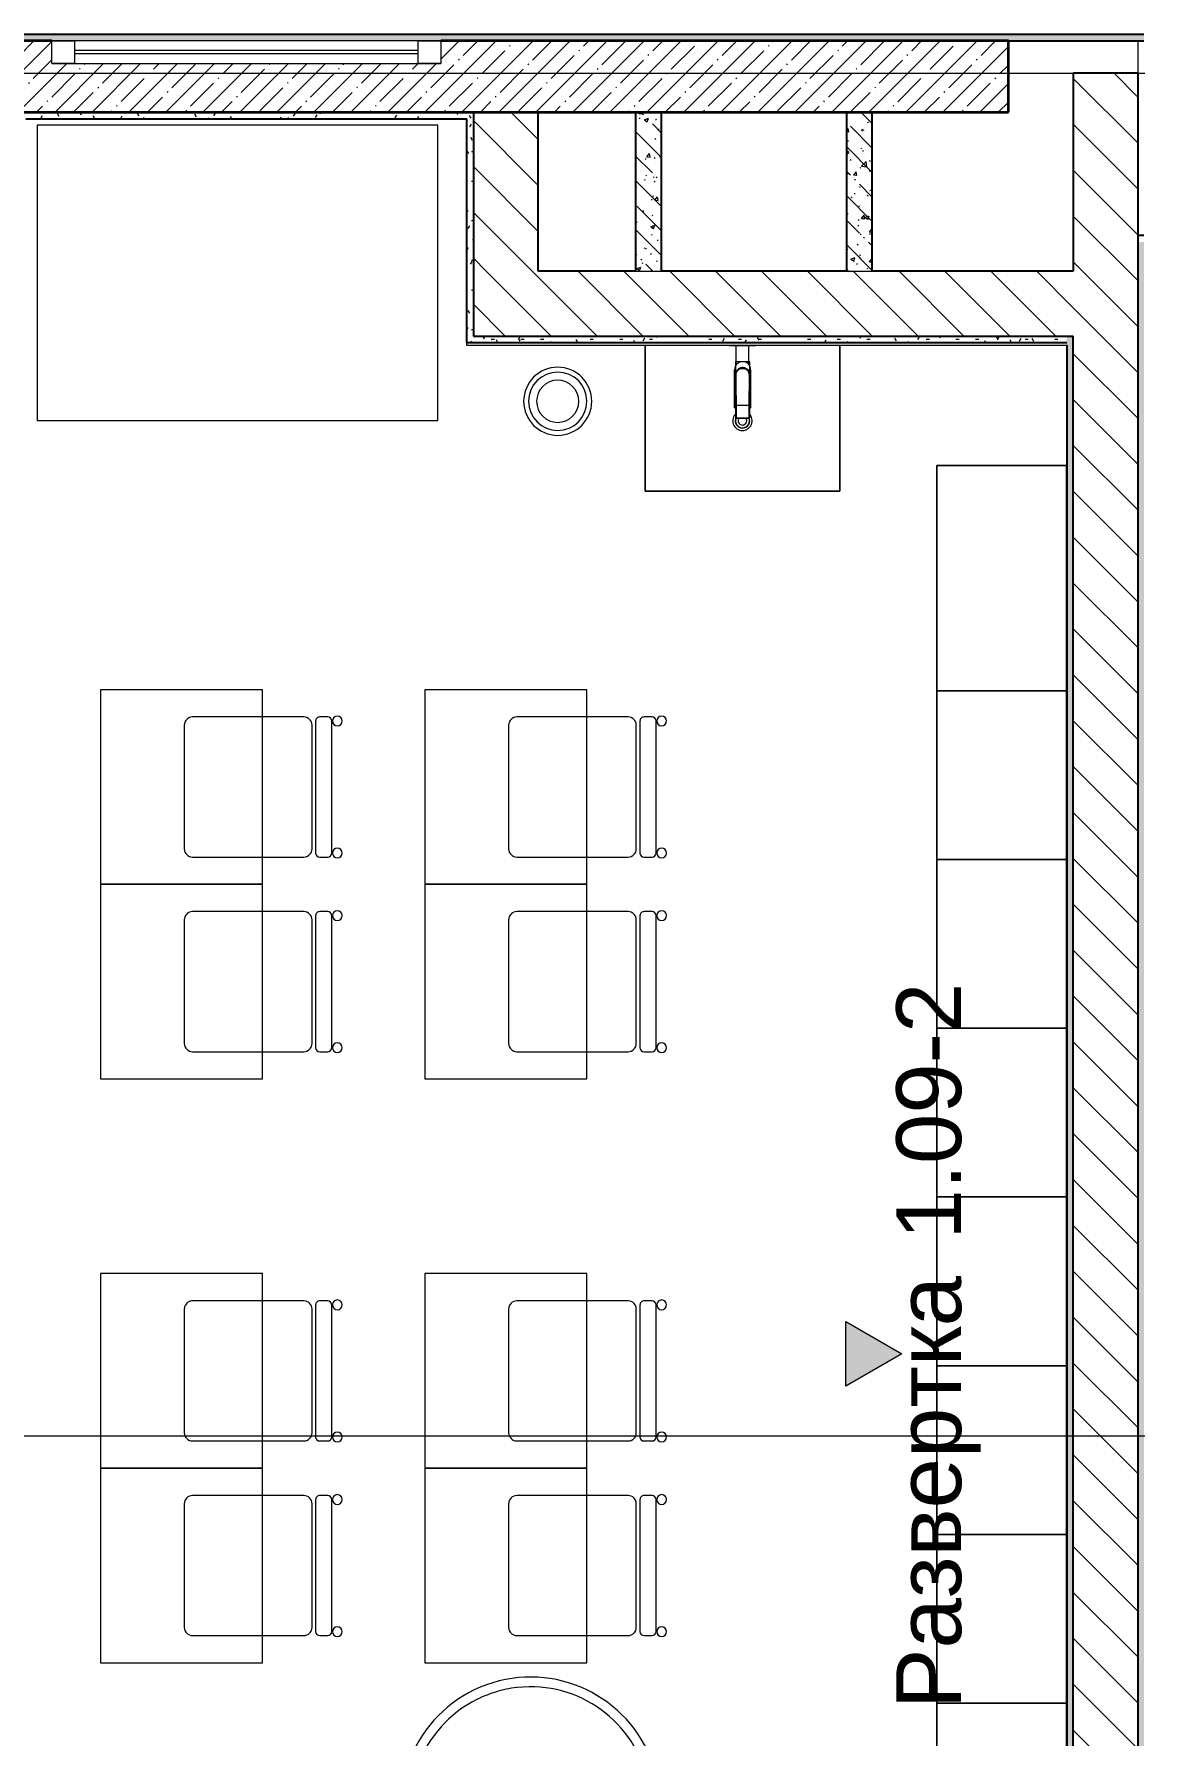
# Model space of a CAD drawing. Header units: millimetres. Extents: x 855 to 60035, y -2615 to 8200.
# Drawn here: x 15749 to 19174, y 2675 to 7921 of the extents above; entities that cross this region are included whole.
import ezdxf

# ---------------------------------------------------------------- set-up
doc = ezdxf.new("R2010")
doc.units = ezdxf.units.MM
doc.linetypes.add('Осевая', pattern=[3175, 635, -476.25, 1587.5, -476.25])
for name, color, linetype, lineweight in [('0-1', 7, 'Continuous', 9), ('A-GLAZ', 7, 'Continuous', 9), ('A-GLAZ-1', 7, 'Continuous', 13), ('A-WALL', 7, 'Continuous', 9), ('G-ANNO-SYMB', 7, 'Continuous', 9), ('I-WALL', 7, 'Continuous', 9), ('P-SANR-FIXT', 7, 'Continuous', 9), ('P-SANR-FIXT-1', 7, 'Continuous', 13), ('Оси', 7, 'Continuous', 9), ('Оси-2', 7, 'Осевая', 9)]:
    doc.layers.add(name, color=color, linetype=linetype, lineweight=lineweight)
for name, color, linetype, lineweight, true_color in [('A-WALL-2', 7, 'Continuous', 25, 0x3c3c3c), ('A-WALL-3', 7, 'Continuous', 35, 0x3c3c3c), ('A-WALL-FNSH-1', 7, 'Continuous', 13, 0x3c3c3c), ('I-FURN-1', 7, 'Continuous', 9, 0xf0f0f0)]:
    doc.layers.add(name, color=color, linetype=linetype, lineweight=lineweight, true_color=true_color)
doc.styles.add('Arial_1', font='arial.ttf', dxfattribs={"height": 200})
pattern_1 = [(135, (-10456.44, 0), (-70.71068, -70.71068), [])]
pattern_2 = [(135, (-10456.44, 0), (-75.43415, -75.43415), [106.68, -17.78, 3.556, -17.78]), (135, (-10456.44, 75.39), (-75.43415, -75.43415), []), (50, (-10456.44, 0), (127.5292, -11.15758), [13.335, -146.685]), (355, (-10456.44, 0), (-24.66966, 133.74), [10.668, -117.348]), (100.451, (-10445.81, -0.93), (102.85973, 122.5818), [11.333, -124.663]), (46.184, (-10456.44, 35.56), (189.75516, -29.4304), [20.002, -220.027]), (96.636, (-10440.62, 33.1), (166.1822, 173.1996), [17, -186.995]), (351.184, (-10456.44, 35.56), (166.1839, 173.1976), [16.002, -176.022]), (21, (-10438.66, 26.67), (106.13027, -71.58603), [13.335, -146.685]), (326, (-10438.66, 26.67), (43.2619, 128.93175), [10.668, -117.348]), (71.451, (-10429.81, 20.7), (149.392, 57.34505), [11.333, -124.663]), (37.5, (-10456.44, 0), (2.16223, 59.18836), [3.353, -112.573, 3.353, -115.773, -117.793]), (37.5, (-10456.44, 0), (2.16223, 59.18836), [-235.052, 3.353, -114.44]), (7.5, (-10456.44, 0), (46.77386, 70.12615), [3.353, -64.567, 3.353, -109.906, -44.894]), (7.5, (-10456.44, 0), (46.77386, 70.12615), [-181.178, 3.353, -41.542]), (327.5, (-10496.087, 0), (94.91367, -4.01009), [3.353, -41.097, 3.353, -135.331, -184.023]), (327.5, (-10496.087, 0), (94.91367, -4.01009), [-183.134, 3.353, -180.67]), (317.5, (-10513.87, 0), (103.69057, 17.79882), [3.353, -54.432, 3.353, -88.748, -130.683]), (317.5, (-10513.87, 0), (103.69057, 17.79882), [-149.885, 3.353, -127.33])]
pattern_3 = [(0, (-10456.438, 0), (121.92, 30.48), [10.058, -81.382, 10.058, -81.382, -487.68]), (0, (-10456.438, 0), (121.92, 30.48), [-182.88, 10.058, -172.822, 10.058, -81.382, -213.36]), (0, (-10456.438, 0), (121.92, 30.48), [-457.2, 10.058, -50.902, 10.058, -142.342]), (120, (-10410.718, 15.24), (-87.356454, 90.345817), [10.058, -81.382, 10.058, -81.382, -487.68]), (120, (-10410.718, 15.24), (-87.356454, 90.345817), [-182.88, 10.058, -172.822, 10.058, -81.382, -213.36]), (120, (-10410.718, 15.24), (-87.356454, 90.345817), [-457.2, 10.058, -50.902, 10.058, -142.342]), (240, (-10395.478, 76.2), (-34.563546, -120.825817), [10.058, -81.382, 10.058, -81.382, -487.68]), (240, (-10395.478, 76.2), (-34.563546, -120.825817), [-182.88, 10.058, -172.822, 10.058, -81.382, -213.36]), (240, (-10395.478, 76.2), (-34.563546, -120.825817), [-457.2, 10.058, -50.902, 10.058, -142.342])]

# ---------------------------------------------------------------- blocks, each defined once
blk = doc.blocks.new('Стол базовый прямоугольный - 1_7а-25476368-План разверток пом_ 1_09_ Этаж 1')
at = {"layer": 'I-FURN-1'}
for p, q in [((250, 300), (-250, 300)), ((-250, 300), (-250, -300)), ((250, -300), (250, 300)), ((-250, -300), (250, -300))]:
    blk.add_line(p, q, dxfattribs=at)
blk = doc.blocks.new('Стул Breuer - 1_9а-V7-План разверток пом_ 1_09_ Этаж 1')
at = {"layer": 'I-FURN-1'}
for p, q in [((-215.9, 215.9), (-215.9, 0)), ((190.5, 241.3), (-190.5, 241.3)), ((215.9, 0), (215.9, 215.9)), ((-215.9, 0), (-215.9, -127)), ((215.9, -127), (215.9, 0)), ((-190.5, -152.4), (190.5, -152.4)), ((-215.9, -176.2), (-215.9, -200.8)), ((203.2, -163.5), (-203.2, -163.5)), ((215.9, -200.8), (215.9, -176.2)), ((-203.2, -213.5), (203.2, -213.5))]:
    blk.add_line(p, q, dxfattribs=at)
for centre, radius, start, end in [((-190.5, 215.9), 25.4, 90, 180), ((190.5, 215.9), 25.4, 60, 90), ((190.5, 215.9), 25.4, 45, 60), ((190.5, 215.9), 25.4, 15, 45), ((190.5, 215.9), 25.4, 0, 15), ((-190.5, -127), 25.4, 180, 270), ((190.5, -127), 25.4, 270, 360), ((-203.2, -176.2), 12.7, 90, 180), ((-203.2, -200.8), 12.7, 180, 270), ((203.2, -176.2), 12.7, 360, 90), ((203.2, -200.8), 12.7, 270, 360), ((-203.5, -230.6), 15.1, 360, 180), ((-203.5, -230.6), 15.1, 180, 360), ((203.7, -230.6), 15.1, 360, 180), ((203.7, -230.6), 15.1, 180, 360)]:
    blk.add_arc(centre, radius, start, end, dxfattribs=at)
blk = doc.blocks.new('Стул Breuer - 1_9а-V8-План разверток пом_ 1_09_ Этаж 1')
at = {"layer": 'I-FURN-1'}
for p, q in [((-215.9, 215.9), (-215.9, 0)), ((190.5, 241.3), (-190.5, 241.3)), ((215.9, 0), (215.9, 215.9)), ((-215.9, 0), (-215.9, -127)), ((215.9, -127), (215.9, 0)), ((-190.5, -152.4), (190.5, -152.4)), ((-215.9, -176.2), (-215.9, -200.8)), ((203.2, -163.5), (-203.2, -163.5)), ((215.9, -200.8), (215.9, -176.2)), ((-203.2, -213.5), (203.2, -213.5))]:
    blk.add_line(p, q, dxfattribs=at)
for centre, radius, start, end in [((-190.5, 215.9), 25.4, 90, 180), ((190.5, 215.9), 25.4, 0, 90), ((-190.5, -127), 25.4, 180, 270), ((190.5, -127), 25.4, 270, 360), ((-203.2, -176.2), 12.7, 90, 180), ((-203.2, -200.8), 12.7, 180, 270), ((203.2, -176.2), 12.7, 360, 90), ((203.2, -200.8), 12.7, 270, 360), ((-203.5, -230.6), 15.1, 360, 180), ((-203.5, -230.6), 15.1, 180, 360), ((203.7, -230.6), 15.1, 360, 180), ((203.7, -230.6), 15.1, 180, 360)]:
    blk.add_arc(centre, radius, start, end, dxfattribs=at)
blk = doc.blocks.new('Стул Breuer - 1_9а-V9-План разверток пом_ 1_09_ Этаж 1')
at = {"layer": 'I-FURN-1'}
for p, q in [((-215.9, 215.9), (-215.9, 0)), ((190.5, 241.3), (-190.5, 241.3)), ((215.9, 0), (215.9, 215.9)), ((-215.9, 0), (-215.9, -127)), ((215.9, -127), (215.9, 0)), ((-190.5, -152.4), (190.5, -152.4)), ((-215.9, -176.2), (-215.9, -200.8)), ((203.2, -163.5), (-203.2, -163.5)), ((215.9, -200.8), (215.9, -176.2)), ((-203.2, -213.5), (203.2, -213.5))]:
    blk.add_line(p, q, dxfattribs=at)
for centre, radius, start, end in [((-190.5, 215.9), 25.4, 135, 180), ((-190.5, 215.9), 25.4, 90, 135), ((190.5, 215.9), 25.4, 0, 90), ((-190.5, -127), 25.4, 180, 270), ((190.5, -127), 25.4, 270, 360), ((-203.2, -176.2), 12.7, 90, 180), ((-203.2, -200.8), 12.7, 180, 270), ((203.2, -176.2), 12.7, 360, 90), ((203.2, -200.8), 12.7, 270, 360), ((-203.5, -230.6), 15.1, 360, 180), ((-203.5, -230.6), 15.1, 180, 360), ((203.7, -230.6), 15.1, 360, 180), ((203.7, -230.6), 15.1, 180, 360)]:
    blk.add_arc(centre, radius, start, end, dxfattribs=at)
blk = doc.blocks.new('ПУФ - 1_53-25461890-План разверток пом_ 1_09_ Этаж 1')
at = {"layer": 'I-FURN-1'}
for radius, start, end in [(400, 0, 180), (400, 0, 180), (370, 9.6395, 180), (370, 9.6395, 180), (370, 0, 9.6081), (370, 0, 9.6081), (400, 180, 360), (400, 180, 0), (370, 180, 349.4118), (370, 180, 349.4118), (370, 349.5929, 0), (370, 349.5929, 360)]:
    blk.add_arc((0, 0), radius, start, end, dxfattribs=at)
blk = doc.blocks.new('Стол базовый прямоугольный - 1_290-25520344-План разверток пом_ 1_09_ Этаж 1')
at = {"layer": 'I-FURN-1'}
for p, q in [((617.5, 455), (-617.5, 455)), ((-617.5, 455), (-617.5, -455)), ((617.5, -455), (617.5, 455)), ((-617.5, -455), (617.5, -455))]:
    blk.add_line(p, q, dxfattribs=at)
blk = doc.blocks.new('мусорная корзина - Round_ Metal-30590745-План разверток пом_ 1_09_ Этаж 1')
at = {"layer": 'P-SANR-FIXT'}
for radius, start, end in [(105, 0, 180), (90, 360, 180), (65, 0, 180), (105, 180, 360), (90, 180, 360), (65, 180, 360)]:
    blk.add_arc((0, 0), radius, start, end, dxfattribs=at)
blk = doc.blocks.new('сифон - Для раковины-30649612-План разверток пом_ 1_09_ Этаж 1')
at = {"layer": 'P-SANR-FIXT'}
for p, q in [((156.7, 26), (40, 26)), ((40, 19.3), (40, 26)), ((156.7, 26), (156.7, 22.5)), ((233, 40), (231.1, 40)), ((231.1, -40), (231.1, 40)), ((40, -26), (40, -20.5)), ((40, -26), (156.7, -26)), ((156.7, -15.2), (156.7, -16.4)), ((156.7, -23.3), (156.7, -26)), ((231.1, -40), (233, -40))]:
    blk.add_line(p, q, dxfattribs=at)
for start, end in [(40.0061, 180), (180, 315)]:
    blk.add_arc((0, 0), 30, start, end, dxfattribs=at)
at = {"layer": 'P-SANR-FIXT-1'}
for p, q in [((49, 20), (21.9, 20)), ((56, 20), (49, 20)), ((98.7, 20), (56, 20)), ((142.2, 20), (109.4, 20)), ((146.6, 20), (143.3, 20)), ((231.1, 20), (169.5, 20)), ((146.8, -20), (150.8, -20)), ((171.4, -20), (231.1, -20))]:
    blk.add_line(p, q, dxfattribs=at)
for radius, start, end in [(22.5, 62.0528, 180), (22.5, 180, 294.2359), (21.5, 108, 180), (21.5, 180, 252), (13.3, 48.9236, 180), (13.3, 180, 225), (21.5, 65.6413, 105.2516), (13.3, 226.4233, 311.0758), (21.5, 254.7484, 295.3812)]:
    blk.add_arc((0, 0), radius, start, end, dxfattribs=at)
blk = doc.blocks.new('смеситель для раковины - Default-30607276-План разверток пом_ 1_09_ Этаж 1')
at = {"layer": '0-1'}
for p, q in [((-20.7, -16.7), (-20.7, -17.2)), ((20.8, -17.2), (20.8, -16.7)), ((22.8, -3), (21.8, -15.6)), ((-20.4, -97.4), (-20.3, -110)), ((20.3, -110), (20.4, -97.4)), ((-19.8, -111.8), (19.8, -111.8)), ((-19.8, -151.6), (19.7, -151.6))]:
    blk.add_line(p, q, dxfattribs=at)
at = {"layer": '0-1', "flags": 128}
for points in [[(12.1, 0.1), (14.4, -1.7), (18.1, -6.1), (20.4, -11.5), (21.2, -17.2), (21.2, -36.2), (21.1, -56), (21, -111.4)], [(-21.8, -15.6), (-22.1, -11.2), (-22.8, -3)], [(-18.9, -7.6), (-20, -10.3), (-20.8, -13.1), (-21.1, -18.6), (-21.1, -48.6), (-21.1, -93.2)], [(-20.7, -150.6), (-20.7, -150.5), (-20.7, -150.2), (-20.7, -149.8), (-20.7, -149.1), (-20.7, -148.1), (-20.7, -147.4), (-20.7, -146.4), (-20.7, -144.9), (-20.8, -144), (-20.8, -120.4), (-21.1, -93.2)], [(20.8, -150.7), (20.8, -150.6), (20.7, -150.3), (20.7, -149.8), (20.7, -149), (20.8, -147.8), (20.8, -146.9), (20.8, -145.1), (20.8, -142.9), (20.9, -128.2), (21.1, -55.9), (21.1, -88)], [(-19.8, -111.8), (-19.9, -111.8), (-20, -111.8), (-20.1, -111.8), (-20.1, -111.7), (-20.2, -111.7), (-20.3, -111.6), (-20.3, -111.5), (-20.3, -111.5), (-20.3, -111.4), (-20.3, -111.4), (-20.3, -111.4), (-20.3, -111.3), (-20.3, -111.2), (-20.3, -111), (-20.3, -110.8), (-20.3, -110.6), (-20.3, -110.3), (-20.3, -110)], [(20.9, -146.2), (20.9, -147.7), (20.8, -148.8), (20.8, -149.8), (20.8, -150.4), (20.7, -151.2), (20.6, -151.3), (20.5, -151.4), (20.4, -151.5), (20.2, -151.6), (20, -151.6), (19.7, -151.6)], [(20.3, -110), (20.3, -110.3), (20.3, -110.5), (20.3, -110.8), (20.3, -111), (20.3, -111.1), (20.3, -111.3), (20.3, -111.5), (20.3, -111.5), (20.3, -111.5), (20.2, -111.6), (20.2, -111.7), (20.1, -111.7), (20.1, -111.8), (19.8, -111.8)]]:
    blk.add_lwpolyline(points, dxfattribs=at)
at = {"layer": 'P-SANR-FIXT'}
for p, q in [((-21, -151.6), (-21, 23)), ((-21, 23), (21, 23)), ((0.6, 2.8), (-0.6, 2.8)), ((21, 23), (21, -151.6)), ((-20.8, -19.8), (-21, -19.9)), ((-20.8, -19.8), (-20.4, -22)), ((20.4, -11.1), (19.4, -12.9)), ((20.4, -22), (20.8, -19.8)), ((20.8, -19.8), (20.9, -18.5)), ((20.8, -19.8), (21, -19.9)), ((21.1, -18.4), (20.9, -18.4)), ((22.9, -0.9), (22.5, -5)), ((22.7, -3), (22.9, -0.9)), ((21, -151.6), (-21, -151.6)), ((-19.8, -111.7), (-19.7, -144)), ((19.7, -144), (19.8, -111.7))]:
    blk.add_line(p, q, dxfattribs=at)
at = {"layer": 'P-SANR-FIXT', "flags": 128}
for points in [[(11.1, -0.4), (9.8, 0.4), (6.1, 1.8), (2.1, 2.5), (-2.1, 2.5), (-6.1, 1.8), (-9.8, 0.4), (-13.1, -1.6), (-15.9, -4.1)], [(-0.6, 3.9), (-0.3, 3.9), (-0.1, 3.9), (0.1, 3.9), (0.3, 3.9), (0.6, 3.9)], [(-21.1, -16.4), (-21.1, -16.8), (-21.1, -17.2), (-21.1, -17.6), (-21.1, -18), (-21.1, -18.4)], [(-21.1, -88.1), (-20.9, -138.9), (-20.9, -145.3), (-20.8, -150.2), (-20.7, -149.4), (-20.7, -143.7), (-20.8, -118.3), (-21, -67.6), (-21.1, -42.2), (-21.1, -16.9)], [(-20.9, -18.5), (-20.9, -18.5), (-21, -18.5), (-21, -18.6), (-21, -18.6), (-21.1, -18.6), (-21.1, -18.6), (-21.1, -18.6)], [(-20.9, -18.5), (-20.9, -19.2), (-20.8, -19.8)], [(15.9, -4.1), (13.1, -1.6), (11.5, -0.5)], [(21.1, -16.9), (21.1, -42.2), (21, -67.6), (20.8, -118.3), (20.7, -143.7), (20.7, -149.4), (20.8, -150.2), (20.9, -145.3), (20.9, -138.9), (21.1, -88.1)], [(21.1, -18.4), (21.1, -18), (21.1, -17.6), (21.1, -17.2), (21.1, -16.8), (21.1, -16.4)], [(21.8, -15.2), (22.1, -10.8), (22.3, -7.9), (22.5, -5.6), (22.7, -3.2)], [(-19.9, -145.2), (-19.9, -133.8), (-20, -122.4), (-20, -111), (-20.1, -99.6), (-20.1, -88.1)], [(20.1, -88.1), (20.1, -94.5), (20.1, -100.8), (20, -107.2), (20, -113.5), (20, -119.9), (20, -126.2), (19.9, -132.6), (19.9, -138.9), (19.9, -145.2)]]:
    blk.add_lwpolyline(points, dxfattribs=at)
at = {"layer": 'P-SANR-FIXT'}
for centre, major_axis, ratio, start_param, end_param in [((0, -17.2), (20.8, 0), 0.98634, 0.924777, 2.669203), ((0, -16.7), (20.8, 0), 0.98634, 1.475706, 2.006619), ((0, -16.7), (20.8, 0), 0.98634, 1.175826, 1.349386), ((0, -17.2), (-20.8, 0), 0.98634, 5.983401, 6.283185), ((0, -16.7), (20.8, 0), 0.98634, 2.911123, 3.141593), ((0, -17.2), (20.8, 0), 0.98634, 3.141593, 3.245131), ((0, -16.7), (20.8, 0), 0.98634, 2.513274, 2.712058), ((0, -16.7), (20.8, 0), 0.98634, 2.199532, 2.288423), ((0, -16.7), (20.8, 0), 0.98634, 0.436433, 0.906939), ((0, -17.2), (20.8, 0), 0.98634, 0.478372, 0.784046), ((0, -17.2), (20.8, 0), 0.98634, 0, 0.299784), ((0, -16.7), (20.8, 0), 0.98634, 0, 0.23047), ((0, -17.2), (20.8, 0), 0.98634, 6.179646, 6.283185), ((-19.8, -109.7), (0.5, 0.002), 0.095848, 1.570429, 3.124299), ((19.8, -109.7), (-0.5, 0.002), 0.095846, 3.158887, 4.712983)]:
    blk.add_ellipse(centre, major_axis=major_axis, ratio=ratio, start_param=start_param, end_param=end_param, dxfattribs=at)
for points, knots in [([(-22.9, -0.3), (-22.9, 2.5), (-22.3, 6.4), (-20, 11.4), (-17.7, 14.7), (-14.9, 17.6), (-11.6, 20), (-7.9, 21.7), (-4.5, 22.6), (-1.5, 23), (1.9, 23), (6, 22.4), (10, 20.8), (12.8, 19.1), (14.8, 17.5), (16.7, 15.8), (18.8, 13.3), (21.9, 8.1), (22.9, 3.2), (22.9, -0.3)], [0, 0, 0, 0, 0.111111, 0.166667, 0.222222, 0.277778, 0.333333, 0.388889, 0.444444, 0.479167, 0.513889, 0.583333, 0.652778, 0.6875, 0.722222, 0.756944, 0.791667, 0.861111, 1, 1, 1, 1]), ([(-21.1, -16.9), (-21.1, -15.9), (-21, -14.3), (-20.6, -12.1), (-20.1, -10.6), (-19.6, -9), (-18.7, -7.1), (-17.3, -4.8), (-15.2, -2.3), (-12.8, -0.2), (-10, 1.5), (-7, 2.8), (-3.8, 3.7), (-1.6, 3.9), (-0.6, 3.9)], [0, 0, 0, 0, 0.1, 0.15, 0.2, 0.25, 0.3, 0.4, 0.5, 0.6, 0.7, 0.8, 0.9, 1, 1, 1, 1]), ([(21.1, -16.4), (21.1, -16), (21, -15.1), (20.8, -13.8), (20.6, -12.6), (20.3, -11.7), (20.2, -11.2), (20, -10.9), (19.9, -10.5), (19.7, -9.9), (19.3, -9), (18.6, -7.6), (17.7, -6.2), (17, -5.2), (16.4, -4.5), (15.8, -3.8), (15, -3), (13.9, -2), (12.7, -1.2), (11.7, -0.5), (10.9, -0.1), (10.1, 0.3), (9, 0.9), (6.9, 1.7), (2.6, 2.8), (-2.6, 2.8), (-6.9, 1.7), (-9.2, 0.7), (-11.2, -0.2), (-13.2, -1.5), (-14.9, -2.9), (-16.1, -4.2), (-17.3, -5.5), (-18.5, -7.2), (-19.6, -9.3), (-20.7, -12.4), (-21.1, -14.8), (-21.1, -16.4)], [0, 0, 0, 0, 0.027778, 0.055556, 0.083333, 0.097222, 0.104167, 0.111111, 0.118056, 0.125, 0.138889, 0.166667, 0.194444, 0.208333, 0.222222, 0.236111, 0.25, 0.277778, 0.305556, 0.319444, 0.333333, 0.347222, 0.361111, 0.388889, 0.444444, 0.555556, 0.611111, 0.638889, 0.666667, 0.708333, 0.75, 0.770833, 0.791667, 0.833333, 0.875, 0.916667, 1, 1, 1, 1]), ([(-0.6, 2.8), (-0.6, 2.9), (-0.6, 3.2), (-0.6, 3.6), (-0.6, 3.8), (-0.6, 3.9), (-0.6, 3.9)], [0, 0, 0, 0, 0.363636, 0.545455, 0.727273, 1, 1, 1, 1]), ([(0.6, 3.9), (2.7, 3.9), (7.1, 3.1), (12.9, 0), (16.7, -3.9), (19, -7.6), (20.2, -10.6), (21, -13.7), (21.1, -15.9), (21.1, -16.9)], [0, 0, 0, 0, 0.2, 0.4, 0.6, 0.7, 0.8, 0.9, 1, 1, 1, 1]), ([(0.6, 2.8), (0.6, 2.9), (0.6, 3.2), (0.6, 3.6), (0.6, 3.8), (0.6, 3.9), (0.6, 3.9)], [0, 0, 0, 0, 0.363636, 0.545455, 0.727273, 1, 1, 1, 1]), ([(-22.9, -0.9), (-22.9, -1.5), (-22.8, -2.5), (-22.7, -3.8), (-22.6, -4.8), (-22.5, -5.7), (-22.4, -6.6), (-22.3, -7.5), (-22.2, -8.7), (-22.1, -10.1), (-22, -12.1), (-21.9, -13.9), (-21.8, -15.2)], [0, 0, 0, 0, 0.166667, 0.25, 0.333333, 0.416667, 0.5, 0.583333, 0.666667, 0.75, 0.833333, 1, 1, 1, 1]), ([(-21.8, -15.2), (-21.8, -16.2), (-21.7, -18.4), (-21.6, -22.6), (-21.5, -27.6), (-21.4, -33.2), (-21.4, -38.3), (-21.3, -42.6), (-21.3, -45.9), (-21.3, -49.3), (-21.3, -52.8), (-21.2, -55.7), (-21.2, -58), (-21.2, -59.8), (-21.2, -61.5), (-21.2, -63.9), (-21.2, -66.8), (-21.2, -70.4), (-21.2, -73.9), (-21.1, -77.5), (-21.1, -82.2), (-21.1, -85.7), (-21.1, -88.1)], [0, 0, 0, 0, 0.083333, 0.166667, 0.25, 0.333333, 0.416667, 0.458333, 0.5, 0.541667, 0.583333, 0.625, 0.645833, 0.666667, 0.6875, 0.708333, 0.75, 0.791667, 0.833333, 0.875, 0.916667, 1, 1, 1, 1]), ([(-21.1, -18.4), (-21.1, -19.2), (-21.1, -20.8), (-21.1, -23.1), (-21.1, -25), (-21, -26.5), (-21, -27.6), (-21, -28.6), (-21, -30), (-21, -31.7), (-21, -33.4), (-21, -34.6), (-20.9, -35.2), (-20.9, -35.7), (-20.9, -36.3), (-20.9, -36.9), (-20.9, -38.1), (-20.9, -39.8), (-20.9, -41.4), (-20.8, -42.8), (-20.8, -44.1), (-20.8, -45.8), (-20.8, -48.6), (-20.7, -53.5), (-20.6, -60.7), (-20.6, -68.9), (-20.5, -76.5), (-20.5, -85.7), (-20.4, -92.7), (-20.4, -97.4)], [0, 0, 0, 0, 0.027778, 0.055556, 0.083333, 0.097222, 0.111111, 0.125, 0.138889, 0.166667, 0.194444, 0.208333, 0.215278, 0.222222, 0.229167, 0.236111, 0.25, 0.277778, 0.305556, 0.319444, 0.333333, 0.361111, 0.388889, 0.444444, 0.555556, 0.666667, 0.75, 0.833333, 1, 1, 1, 1]), ([(-21.1, -18.6), (-21.1, -18.7), (-21.1, -18.9), (-21.1, -19.2), (-21, -19.5), (-21, -19.7), (-21, -19.9)], [0, 0, 0, 0, 0.333333, 0.5, 0.666667, 1, 1, 1, 1]), ([(-20.6, -41.3), (-20.6, -41.2), (-20.7, -40.7), (-20.7, -40.1), (-20.8, -39.3), (-20.9, -38.5), (-20.9, -37.4), (-21, -35.5), (-21, -33.1), (-21, -30.9), (-20.9, -29.4), (-20.9, -28.7), (-20.9, -28.1), (-20.9, -27.6), (-20.9, -26.9), (-20.9, -25.6), (-20.9, -23.9), (-20.9, -21.9), (-21, -20.5), (-21, -19.9)], [0.6742747, 0.6742747, 0.6742747, 0.6742747, 0.6785714, 0.6964286, 0.7053571, 0.7142857, 0.7321429, 0.75, 0.7857143, 0.8214286, 0.8392857, 0.8482143, 0.8571429, 0.8660714, 0.875, 0.8928571, 0.9285714, 0.9642857, 1, 1, 1, 1]), ([(-20, -10.9), (-20.1, -11.4), (-20.5, -12.6), (-20.7, -13.9), (-20.8, -14.6)], [0, 0, 0, 0, 0.4, 1, 1, 1, 1]), ([(-19.9, -97.4), (-19.9, -90.5), (-20, -78.4), (-20.1, -67), (-20.2, -60.5), (-20.2, -57.1), (-20.3, -54.8), (-20.3, -52.7), (-20.3, -50.8), (-20.3, -49.3), (-20.3, -48.2), (-20.4, -47.6), (-20.4, -47), (-20.4, -46.5), (-20.5, -45.9), (-20.5, -44.9), (-20.5, -44.1), (-20.5, -43.6)], [0, 0, 0, 0, 0.1428571, 0.2857143, 0.3571429, 0.3928571, 0.4285714, 0.4642857, 0.5, 0.5357143, 0.5535714, 0.5625, 0.5714286, 0.5803571, 0.5892857, 0.6071429, 0.6334797, 0.6334797, 0.6334797, 0.6334797]), ([(-15.9, -4.1), (-16.7, -5), (-18.4, -7.2), (-19.5, -9.5), (-20, -10.9)], [0, 0, 0, 0, 0.444444, 1, 1, 1, 1]), ([(20, -10.9), (19.6, -9.8), (18.5, -7.4), (17, -5.2), (15.9, -4.1)], [0, 0, 0, 0, 0.444444, 1, 1, 1, 1]), ([(20.7, -37.5), (20.7, -37.9), (20.6, -38.5), (20.5, -39.2), (20.5, -40), (20.4, -41.3), (20.4, -43), (20.4, -44.6), (20.4, -45.8), (20.4, -46.4), (20.4, -46.9), (20.4, -47.4), (20.4, -48.1), (20.3, -49.2), (20.3, -50.7), (20.3, -52.6), (20.3, -54.6), (20.3, -57), (20.2, -60.3), (20.1, -66.9), (20, -78.4), (19.9, -90.5), (19.9, -97.4)], [0.2698282, 0.2698282, 0.2698282, 0.2698282, 0.2857143, 0.2946429, 0.3035714, 0.3214286, 0.3571429, 0.3928571, 0.4107143, 0.4196429, 0.4285714, 0.4375, 0.4464286, 0.4642857, 0.5, 0.5357143, 0.5714286, 0.6071429, 0.6428571, 0.7142857, 0.8571429, 1, 1, 1, 1]), ([(20.8, -14.6), (20.7, -14.1), (20.5, -12.8), (20.2, -11.6), (20, -10.9)], [0, 0, 0, 0, 0.444444, 1, 1, 1, 1]), ([(20.4, -97.4), (20.4, -91.1), (20.5, -81.8), (20.6, -69.7), (20.7, -60), (20.7, -52.6), (20.8, -47.4), (20.8, -45.2), (20.8, -43.5), (20.9, -41.8), (20.9, -39.8), (20.9, -37.7), (20.9, -36.2), (20.9, -35.4), (21, -34.1), (21, -32.6), (21, -31), (21, -29.7), (21, -28.6), (21, -27.7), (21, -26.8), (21.1, -25.6), (21.1, -22.9), (21.1, -20.4), (21.1, -18.4)], [0, 0, 0, 0, 0.222222, 0.333333, 0.444444, 0.583333, 0.618056, 0.652778, 0.670139, 0.6875, 0.722222, 0.756944, 0.774306, 0.782986, 0.791667, 0.826389, 0.84375, 0.861111, 0.878472, 0.887153, 0.895833, 0.913194, 0.930556, 1, 1, 1, 1]), ([(21, -19.9), (21, -20.5), (21, -21.9), (20.9, -23.9), (20.9, -25.6), (20.9, -26.8), (20.9, -27.5), (20.9, -28.3), (20.9, -29.2), (20.9, -30.9), (20.9, -32.5), (20.9, -33.6), (20.9, -33.9)], [0, 0, 0, 0, 0.0357143, 0.0714286, 0.1071429, 0.125, 0.1339286, 0.1428571, 0.1607143, 0.1785714, 0.2142857, 0.2233019, 0.2233019, 0.2233019, 0.2233019]), ([(21.1, -88.1), (21.1, -85.1), (21.1, -80.6), (21.2, -74.5), (21.2, -69.9), (21.2, -65.1), (21.2, -60), (21.2, -55.1), (21.3, -50.9), (21.3, -47.5), (21.3, -44.7), (21.3, -42.6), (21.4, -41), (21.4, -39.8), (21.4, -38.7), (21.4, -37.3), (21.4, -35.8), (21.4, -34.1), (21.5, -32.1), (21.5, -29.7), (21.5, -27), (21.6, -24.6), (21.7, -21.6), (21.7, -18.3), (21.8, -16.1), (21.8, -15.2)], [0, 0, 0, 0, 0.071429, 0.107143, 0.142857, 0.178571, 0.214286, 0.25, 0.285714, 0.321429, 0.357143, 0.392857, 0.410714, 0.428571, 0.446429, 0.464286, 0.5, 0.535714, 0.571429, 0.625, 0.678571, 0.732143, 0.785714, 0.892857, 1, 1, 1, 1]), ([(21, -86.6), (20.9, -86.7), (20.9, -86.8), (20.9, -87), (20.8, -87.2), (20.7, -87.5), (20.6, -87.8), (20.5, -88), (20.4, -88.2), (20.3, -88.3), (20.2, -88.2), (20.1, -88.1)], [0.4, 0.4, 0.4, 0.4, 0.4375, 0.5, 0.6, 0.65, 0.7, 0.75, 0.79375, 0.875, 1, 1, 1, 1]), ([(-19.8, -151.6), (-19.8, -151.6), (-19.8, -151.4), (-19.8, -149.5), (-19.9, -146.7), (-19.9, -145.2)], [0.5274141, 0.5274141, 0.5274141, 0.5274141, 0.6, 0.8, 1, 1, 1, 1]), ([(-19.8, -109.7), (-19.8, -110.1), (-19.8, -110.9), (-19.8, -111.7), (-19.8, -111.8), (-19.8, -111.8)], [0, 0, 0, 0, 0.2, 0.4, 0.5304452, 0.5304452, 0.5304452, 0.5304452]), ([(-19.7, -144), (-19.7, -145.5), (-19.7, -148.5), (-19.7, -151.2), (-19.7, -151.6), (-19.8, -151.6)], [0, 0, 0, 0, 0.2, 0.4, 0.5271653, 0.5271653, 0.5271653, 0.5271653]), ([(19.7, -151.6), (19.7, -151.6), (19.7, -151.6), (19.7, -151.2), (19.7, -150), (19.7, -148.3), (19.7, -146.2), (19.7, -144.8), (19.7, -144)], [0.4725879, 0.4725879, 0.4725879, 0.4725879, 0.5, 0.6, 0.7, 0.8, 0.9, 1, 1, 1, 1]), ([(19.9, -145.2), (19.9, -146), (19.9, -147.4), (19.8, -149.3), (19.8, -150.7), (19.8, -151.5), (19.8, -151.6), (19.7, -151.6)], [0, 0, 0, 0, 0.1, 0.2, 0.3, 0.4, 0.4724791, 0.4724791, 0.4724791, 0.4724791]), ([(19.8, -111.8), (19.8, -111.8), (19.8, -111.7), (19.8, -110.9), (19.8, -110.1), (19.8, -109.7)], [0.4695252, 0.4695252, 0.4695252, 0.4695252, 0.6, 0.8, 1, 1, 1, 1])]:
    blk.add_open_spline(points, degree=3, knots=knots, dxfattribs=at)
for points in [[(-20.7, -19.9), (-20.7, -17.5), (-19.9, -12.6), (-16.3, -6), (-10.7, -1.1), (-3.7, 1.6), (3.8, 1.6), (10.7, -1.1), (16.3, -6), (19.9, -12.6), (20.7, -17.5), (20.7, -19.9)], [(-0.6, 2.8), (-1.4, 2.7), (-2.2, 2.7), (-3, 2.5)], [(-22.6, -4.9), (-22.8, -3.6), (-22.9, -2.2), (-22.9, -0.9)], [(-21.4, -18.8), (-21.7, -17.6), (-21.8, -16.4), (-21.8, -15.2)], [(-20.2, -22.3), (-20.6, -21.4), (-21, -20.5), (-21.2, -19.5)], [(-21.1, -18.5), (-21.1, -18.4), (-21, -18.4), (-20.9, -18.4)], [(-21, -19.9), (-20.9, -20.8), (-20.7, -21.7), (-20.4, -22.5)], [(-20.8, -14.6), (-20.8, -15.2), (-20.9, -16.5), (-20.9, -17.7), (-20.9, -18.3)], [(-19.4, -12.9), (-19.8, -12.3), (-20.1, -11.7), (-20.4, -11.1)], [(21.8, -15.2), (21.8, -17.6), (21.2, -20.1), (20.2, -22.3)], [(20.4, -22.5), (20.7, -21.7), (20.9, -20.8), (21, -19.9)], [(20.9, -18.4), (20.9, -17.8), (20.9, -16.5), (20.8, -15.2), (20.8, -14.6)], [(20.9, -18.5), (21, -18.5), (21.1, -18.5), (21.1, -18.5)], [(21, -19.9), (21, -19.8), (21, -19.6), (21.1, -19.4), (21.1, -19.2), (21.1, -18.9), (21.1, -18.7), (21.1, -18.6), (21.1, -18.5)], [(-20.8, -88.2), (-20.7, -88.2), (-20.5, -88.2), (-20.2, -88.1), (-20.1, -88.1)], [(-20.1, -88.1), (-20.1, -87.3), (-20.1, -86.5), (-20, -85.7)], [(20, -85.7), (20.1, -86.5), (20.1, -87.3), (20.1, -88.1)], [(-19.8, -111.8), (-19.8, -111.8), (-19.8, -111.8), (-19.8, -111.8)], [(19.8, -111.8), (19.8, -111.8), (19.8, -111.8), (19.8, -111.8)]]:
    blk.add_open_spline(points, degree=3, dxfattribs=at)
blk = doc.blocks.new('шкаф 1_112 - шкаф 1_112-31117176-План разверток пом_ 1_09_ Этаж 1')
at = {"layer": 'I-FURN-1'}
for p, q in [((-400, 6070), (-400, 1188.6)), ((0, 6070), (-400, 6070)), ((0, 6070), (-400, 6070)), ((-400, 6070), (-400, 5375)), ((-400, 5375), (-400, 6070)), ((-400, 6070), (0, 6070)), ((0, 0), (0, 6070)), ((0, 5375), (0, 6070)), ((0, 6070), (0, 5375)), ((-400, 5375), (0, 5375)), ((0, 5375), (-400, 5375)), ((-400, 5375), (-400, 4855)), ((-400, 4855), (-400, 5375)), ((-400, 5375), (0, 5375)), ((-400, 5375), (0, 5375)), ((0, 5375), (-400, 5375)), ((0, 4855), (0, 5375)), ((0, 5375), (0, 4855)), ((-400, 4855), (0, 4855)), ((-400, 4855), (0, 4855)), ((0, 4855), (-400, 4855)), ((0, 4855), (-400, 4855)), ((-400, 4855), (-400, 4335)), ((-400, 4335), (-400, 4855)), ((-400, 4855), (0, 4855)), ((0, 4335), (0, 4855)), ((0, 4855), (0, 4335)), ((-400, 4335), (0, 4335)), ((0, 4335), (-400, 4335)), ((-400, 4335), (-400, 3815)), ((-400, 3815), (-400, 4335)), ((-400, 4335), (0, 4335)), ((-400, 4335), (0, 4335)), ((0, 4335), (-400, 4335)), ((0, 3815), (0, 4335)), ((0, 4335), (0, 3815)), ((-400, 3815), (0, 3815)), ((-400, 3815), (0, 3815)), ((0, 3815), (-400, 3815)), ((0, 3815), (-400, 3815)), ((-400, 3815), (-400, 3295)), ((-400, 3295), (-400, 3815)), ((-400, 3815), (0, 3815)), ((0, 3295), (0, 3815)), ((0, 3815), (0, 3295)), ((0, 3295), (-400, 3295)), ((0, 3295), (-400, 3295)), ((-400, 3295), (-400, 2775)), ((-400, 2775), (-400, 3295)), ((-400, 3295), (0, 3295)), ((-400, 3295), (0, 3295)), ((0, 3295), (-400, 3295)), ((0, 2775), (0, 3295)), ((0, 3295), (0, 2775)), ((0, 2775), (-400, 2775)), ((-400, 2775), (0, 2775)), ((0, 2775), (-400, 2775)), ((0, 2775), (-400, 2775)), ((-400, 2775), (-400, 2255)), ((-400, 2255), (-400, 2775)), ((-400, 2775), (0, 2775)), ((0, 2255), (0, 2775)), ((0, 2775), (0, 2255)), ((0, 2255), (-400, 2255)), ((0, 2255), (-400, 2255)), ((-400, 2255), (-400, 1735)), ((-400, 1735), (-400, 2255)), ((-400, 2255), (0, 2255)), ((-400, 2255), (0, 2255)), ((0, 2255), (-400, 2255)), ((0, 1735), (0, 2255)), ((0, 2255), (0, 1735))]:
    blk.add_line(p, q, dxfattribs=at)
blk = doc.blocks.new('120_Окно_СКБ_1Ст - 120_Окно_СКБ_1Ст 400х1200 EI30-24228621-План разверток пом_ 1_09_ Этаж 1')
at = {"layer": 'A-GLAZ'}
for p, q in [((600, 110), (-600, 110)), ((530, 80), (-530, 80)), ((530, 70), (-530, 70)), ((-600, 40), (600, 40))]:
    blk.add_line(p, q, dxfattribs=at)
at = {"layer": 'A-GLAZ-1'}
for p, q in [((-600, 40), (-600, 110)), ((-600, 110), (-530, 110)), ((-530, 110), (-530, 40)), ((530, 40), (530, 110)), ((530, 110), (600, 110)), ((600, 110), (600, 40)), ((-530, 40), (-600, 40)), ((600, 40), (530, 40))]:
    blk.add_line(p, q, dxfattribs=at)
blk = doc.blocks.new('Фасад - Марка фасада_Указатель-25386507-План разверток пом_ 1_09_ Этаж 1')
at = {"layer": 'G-ANNO-SYMB'}
blk.add_hatch(color=256, dxfattribs=at).paths.add_polyline_path([(-1, 0), (0, 1.732), (1, 0), (0, 0)])
for p, q in [((0, 1.732), (-1, 0)), ((1, 0), (0, 1.732)), ((-1, 0), (0, 0)), ((0, 0), (1, 0))]:
    blk.add_line(p, q, dxfattribs=at)

msp = doc.modelspace()

# ---------------------------------------------------------------- hatches: boundary and pattern name
at = {"layer": 'I-WALL'}
h = msp.add_hatch(dxfattribs=at)
h.set_pattern_fill('FP_6', color=256, style=0, pattern_type=2)
h.set_pattern_definition(pattern_3)
h.paths.add_polyline_path([(18753.3, 7900), (19171.3, 7900), (19171.3, 7920), (14553.6, 7920), (14553.6, 7900), (18015, 7900)])
h.paths.add_polyline_path([(9920.8, 7900), (12053.6, 7900), (12053.6, 7920), (9920.8, 7920), (9920.8, 7909.5)])
h = msp.add_hatch(dxfattribs=at)
h.set_pattern_fill('FP_5', color=256, style=0, pattern_type=2)
h.set_pattern_definition([(45, (-10456.44, 0), (-57.02463, 57.02463), []), (45, (-10399.41, 0), (-57.02463, 57.02463), [100.806, -20.161, 3.353, -16.808])])
h.paths.add_polyline_path([(18333.6, 7680), (18753.3, 7680), (18753.3, 7900), (17003.6, 7900), (17003.6, 7830), (15803.6, 7830), (15803.6, 7900), (15703.6, 7900), (15703.6, 7680), (18253.6, 7680)])
h = msp.add_hatch(dxfattribs=at)
h.set_pattern_fill('FP_2', color=256, style=0, pattern_type=2)
h.set_pattern_definition(pattern_1)
h.paths.add_polyline_path([(18953.3, 140), (19153.3, 140), (19153.3, 7800), (18953.3, 7800), (18953.3, 184.2)])
h = msp.add_hatch(dxfattribs=at)
h.set_pattern_fill('FP_6', color=256, style=0, pattern_type=2)
h.set_pattern_definition(pattern_3)
h.paths.add_polyline_path([(15703.6, 7660), (17083.6, 7660), (17083.6, 7680), (15703.6, 7680)])
h = msp.add_hatch(dxfattribs=at)
h.set_pattern_fill('FP_6', color=256, style=0, pattern_type=2)
h.set_pattern_definition(pattern_3)
h.paths.add_polyline_path([(17083.6, 6990), (17103.6, 6990), (17103.6, 7680), (17083.6, 7680), (17083.6, 7659)])
h = msp.add_hatch(dxfattribs=at)
h.set_pattern_fill('FP_2', color=256, style=0, pattern_type=2)
h.set_pattern_definition(pattern_1)
h.paths.add_polyline_path([(17103.6, 7190), (17303.6, 7190), (17303.6, 7680), (17103.6, 7680)])
h = msp.add_hatch(dxfattribs=at)
h.set_pattern_fill('FP_4', color=256, style=0, pattern_type=2)
h.set_pattern_definition(pattern_2)
h.paths.add_polyline_path([(17683.6, 7190), (17683.6, 7680), (17603.6, 7680), (17603.6, 7190)])
h = msp.add_hatch(dxfattribs=at)
h.set_pattern_fill('FP_4', color=256, style=0, pattern_type=2)
h.set_pattern_definition(pattern_2)
h.paths.add_polyline_path([(18253.6, 7190), (18333.6, 7190), (18333.6, 7680), (18253.6, 7680)])
h = msp.add_hatch(dxfattribs=at)
h.set_pattern_fill('FP_6', color=256, style=0, pattern_type=2)
h.set_pattern_definition(pattern_3)
h.paths.add_polyline_path([(19171.3, 7280), (19171.3, 7300), (19152.3, 7300), (19152.3, 7280)])
h = msp.add_hatch(dxfattribs=at)
h.set_pattern_fill('FP_6', color=256, style=0, pattern_type=2)
h.set_pattern_definition(pattern_3)
h.paths.add_polyline_path([(19171.3, 520), (19171.3, 7280), (19152.3, 7280), (19152.3, 520)])
h = msp.add_hatch(dxfattribs=at)
h.set_pattern_fill('FP_2', color=256, style=0, pattern_type=2)
h.set_pattern_definition(pattern_1)
h.paths.add_polyline_path([(17436.9, 6990), (18953.3, 6990), (18953.3, 7190), (17103.6, 7190), (17103.6, 6990)])
h = msp.add_hatch(dxfattribs=at)
h.set_pattern_fill('FP_6', color=256, style=0, pattern_type=2)
h.set_pattern_definition(pattern_3)
h.paths.add_polyline_path([(17870.5, 6970), (18933.3, 6970), (18933.3, 6990), (17083.6, 6990), (17083.6, 6970), (17726, 6970)])
h = msp.add_hatch(dxfattribs=at)
h.set_pattern_fill('FP_6', color=256, style=0, pattern_type=2)
h.set_pattern_definition(pattern_3)
h.paths.add_polyline_path([(18933.3, 520), (18953.3, 520), (18953.3, 6990), (18933.3, 6990), (18933.3, 533)])

# ---------------------------------------------------------------- linework, layer by layer
at = {"layer": 'A-WALL'}
for p, q in [((17083.6, 7659), (17082.6, 7659)), ((17603.6, 7190), (17683.6, 7190)), ((18253.6, 7190), (18333.6, 7190))]:
    msp.add_line(p, q, dxfattribs=at)
at = {"layer": 'A-WALL-2'}
for p, q in [((19171.3, 7920), (14553.6, 7920)), ((18753.3, 7900), (19171.3, 7900)), ((18953.3, 7800), (18953.3, 7190)), ((19153.3, 7800), (18953.3, 7800)), ((19153.3, 140), (19153.3, 7800)), ((15723.6, 7660), (17083.6, 7660)), ((17083.6, 6970), (17083.6, 7660)), ((17103.6, 7680), (17103.6, 6990)), ((17303.6, 7190), (17303.6, 7680)), ((17603.6, 7680), (17603.6, 7190)), ((17683.6, 7190), (17683.6, 7680)), ((18253.6, 7680), (18253.6, 7190)), ((18333.6, 7190), (18333.6, 7680)), ((19171.3, 7300), (19152.3, 7300)), ((19152.3, 7300), (19152.3, 500)), ((17603.6, 7190), (17303.6, 7190)), ((18253.6, 7190), (17683.6, 7190)), ((18953.3, 7190), (18333.6, 7190)), ((17103.6, 6990), (18953.3, 6990)), ((18953.3, 140), (18953.3, 6990)), ((17083.6, 6970), (18933.3, 6970)), ((18933.3, 6962), (18933.3, 520))]:
    msp.add_line(p, q, dxfattribs=at)
at = {"layer": 'A-WALL-3'}
for p, q in [((15803.6, 7900), (15703.6, 7900)), ((18753.3, 7900), (17003.6, 7900)), ((18753.3, 7680), (18753.3, 7900)), ((15703.6, 7680), (18753.3, 7680))]:
    msp.add_line(p, q, dxfattribs=at)
at = {"layer": 'A-WALL-FNSH-1'}
for p, q in [((19171.3, 7921), (14553.6, 7921)), ((15724.6, 7659), (17082.6, 7659)), ((17082.6, 7659), (17082.6, 6962)), ((17082.6, 6962), (17083.6, 6962)), ((18932.3, 6962), (18932.3, 521)), ((18933.3, 6962), (18932.3, 6962))]:
    msp.add_line(p, q, dxfattribs=at)
at = {"layer": 'I-FURN-1'}
for p, q in [((17633.2, 6962), (17633.2, 6512.3)), ((17633.2, 6512.3), (17633.2, 6962)), ((18233.2, 6512.3), (18233.2, 6962)), ((18233.2, 6962), (18233.2, 6512.3)), ((17633.2, 6512.3), (18233.2, 6512.3)), ((18233.2, 6512.3), (17633.2, 6512.3))]:
    msp.add_line(p, q, dxfattribs=at)
at = {"layer": 'I-WALL'}
msp.add_line((17083.6, 6962), (18932.3, 6962), dxfattribs=at)
at = {"layer": 'Оси'}
for p, q in [((19153.6, 5400), (19153.6, 7900)), ((16674.3, 7800), (19174.3, 7800)), ((16674.3, 3600), (19174.3, 3600))]:
    msp.add_line(p, q, dxfattribs=at)
at = {"layer": 'Оси-2'}
for p, q in [((10969.4, 7800), (16674.3, 7800)), ((19153.6, 685.1), (19153.6, 5400)), ((10969.4, 3600), (16674.3, 3600))]:
    msp.add_line(p, q, dxfattribs=at)

# ---------------------------------------------------------------- block references
at = {"layer": 'A-GLAZ'}
msp.add_blockref('120_Окно_СКБ_1Ст - 120_Окно_СКБ_1Ст 400х1200 EI30-24228621-План разверток пом_ 1_09_ Этаж 1', (16403.6, 7790), dxfattribs=at)
at = {"layer": 'G-ANNO-SYMB', "extrusion": (0, 0, -1), "xscale": 99.99999999999993, "yscale": 99.99999999999993, "zscale": 99.99999999999993, "rotation": 90.00000000000017}
msp.add_blockref('Фасад - Марка фасада_Указатель-25386507-План разверток пом_ 1_09_ Этаж 1', (-18251.7, 3852.8), dxfattribs=at)
at = {"layer": 'I-FURN-1'}
for name, p in [('Стол базовый прямоугольный - 1_290-25520344-План разверток пом_ 1_09_ Этаж 1', (16376.1, 7185.1)), ('шкаф 1_112 - шкаф 1_112-31117176-План разверток пом_ 1_09_ Этаж 1', (18932.1, 521.2)), ('Стол базовый прямоугольный - 1_7а-25476368-План разверток пом_ 1_09_ Этаж 1', (16203.6, 5600)), ('Стол базовый прямоугольный - 1_7а-25476368-План разверток пом_ 1_09_ Этаж 1', (17203.6, 5600)), ('Стол базовый прямоугольный - 1_7а-25476368-План разверток пом_ 1_09_ Этаж 1', (16203.6, 5000)), ('Стол базовый прямоугольный - 1_7а-25476368-План разверток пом_ 1_09_ Этаж 1', (17203.6, 5000)), ('Стол базовый прямоугольный - 1_7а-25476368-План разверток пом_ 1_09_ Этаж 1', (16203.6, 3800)), ('Стол базовый прямоугольный - 1_7а-25476368-План разверток пом_ 1_09_ Этаж 1', (17203.6, 3800)), ('Стол базовый прямоугольный - 1_7а-25476368-План разверток пом_ 1_09_ Этаж 1', (16203.6, 3200)), ('Стол базовый прямоугольный - 1_7а-25476368-План разверток пом_ 1_09_ Этаж 1', (17203.6, 3200))]:
    msp.add_blockref(name, p, dxfattribs=at)
for name, p, rotation in [('Стул Breuer - 1_9а-V8-План разверток пом_ 1_09_ Этаж 1', (16453.6, 5600), 89.99999999999959), ('Стул Breuer - 1_9а-V8-План разверток пом_ 1_09_ Этаж 1', (17453.6, 5600), 89.99999999999959), ('Стул Breuer - 1_9а-V8-План разверток пом_ 1_09_ Этаж 1', (16453.6, 5000), 89.99999999999959), ('Стул Breuer - 1_9а-V8-План разверток пом_ 1_09_ Этаж 1', (17453.6, 5000), 89.99999999999959), ('Стул Breuer - 1_9а-V7-План разверток пом_ 1_09_ Этаж 1', (16453.6, 3800), 89.99999999999959), ('Стул Breuer - 1_9а-V9-План разверток пом_ 1_09_ Этаж 1', (17453.6, 3800), 89.99999999999959), ('Стул Breuer - 1_9а-V8-План разверток пом_ 1_09_ Этаж 1', (16453.6, 3200), 89.99999999999959), ('Стул Breuer - 1_9а-V8-План разверток пом_ 1_09_ Этаж 1', (17453.6, 3200), 89.99999999999959), ('ПУФ - 1_53-25461890-План разверток пом_ 1_09_ Этаж 1', (17279.9, 2456.4), 106.9499011641564)]:
    msp.add_blockref(name, p, dxfattribs=dict(at, rotation=rotation))
at = {"layer": 'P-SANR-FIXT', "rotation": 89.99999999999972}
msp.add_blockref('сифон - Для раковины-30649612-План разверток пом_ 1_09_ Этаж 1', (17933.2, 6729), dxfattribs=at)
at = {"layer": 'P-SANR-FIXT'}
for name, p in [('мусорная корзина - Round_ Metal-30590745-План разверток пом_ 1_09_ Этаж 1', (17363.6, 6789)), ('смеситель для раковины - Default-30607276-План разверток пом_ 1_09_ Этаж 1', (17933.8, 6889))]:
    msp.add_blockref(name, p, dxfattribs=at)

# ---------------------------------------------------------------- texts
at = {"layer": 'G-ANNO-SYMB', "char_height": 200, "attachment_point": 1, "rotation": 90, "style": 'Arial_1'}
for s, insert, width in [(' 1.09-2', (18407.5, 4127.2), 1074.261), ('Развертка', (18407.5, 2758), 1659.493)]:
    msp.add_mtext(s, dxfattribs=dict(at, insert=insert, width=width))

doc.saveas('drawing.dxf')
